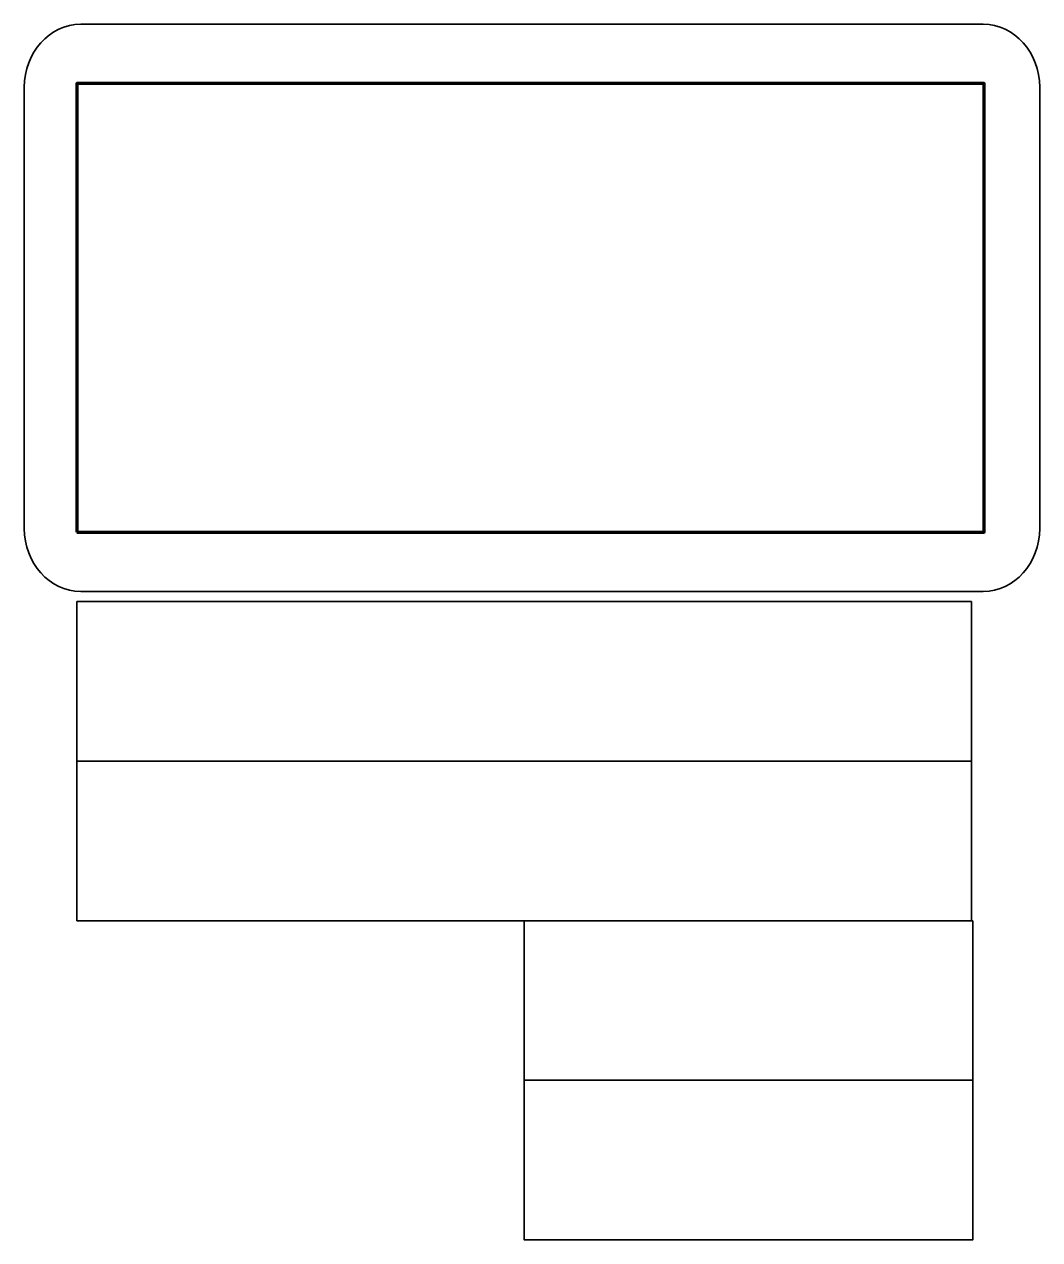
# Model space of a CAD drawing. Header units: inches. Extents: x -109 to 82, y -235 to -7.
import ezdxf

# ---------------------------------------------------------------- set-up
doc = ezdxf.new("R2010")
doc.units = ezdxf.units.IN
doc.header["$MEASUREMENT"] = 0
doc.layers.add('Layer 1', color=7, linetype='Continuous')

# ---------------------------------------------------------------- blocks, each defined once
blk = doc.blocks.new('block 3')
at = {"layer": 'Layer 1', "color": 250, "lineweight": 35, "true_color": 0x231f20}
for points in [[(71.97, -102.34), (-98.65, -102.34), (-98.65, -17.94), (71.97, -17.94), (71.97, -102.34)], [(-97.54, -115.39), (-98.65, -115.39)]]:
    blk.add_lwpolyline(points, dxfattribs=at)
at = {"layer": 'Layer 1', "color": 250, "lineweight": 70, "true_color": 0x231f20}
blk.add_lwpolyline([(-98.65, -102.34), (71.97, -102.34), (71.97, -17.94), (-98.65, -17.94), (-98.65, -102.34)], dxfattribs=at)
at = {"layer": 'Layer 1', "color": 250, "lineweight": 35, "true_color": 0x231f20}
blk.add_open_spline([(71.77, -6.81), (15.21, -6.81), (-41.36, -6.81), (-97.93, -6.81), (-103.79, -6.81), (-108.54, -12.12), (-108.54, -18.66), (-108.54, -46.31), (-108.54, -73.96), (-108.54, -101.62), (-108.54, -108.16), (-103.79, -113.47), (-97.93, -113.47), (-41.36, -113.47), (15.21, -113.47), (71.77, -113.47), (77.63, -113.47), (82.38, -108.16), (82.38, -101.62), (82.38, -73.96), (82.38, -46.31), (82.38, -18.66), (82.38, -12.12), (77.63, -6.81), (71.77, -6.81)], degree=3, knots=[0, 0, 0, 0, 1, 1, 1, 2, 2, 2, 3, 3, 3, 4, 4, 4, 5, 5, 5, 6, 6, 6, 7, 7, 7, 8, 8, 8, 8], dxfattribs=at)
blk = doc.blocks.new('block 2')
at = {"layer": 'Layer 1', "color": 250, "lineweight": 35, "true_color": 0x231f20}
blk.add_lwpolyline([(-98.65, -102.34), (71.97, -102.34), (71.97, -17.94), (-98.65, -17.94), (-98.65, -102.34)], dxfattribs=at)
at = {"layer": 'Layer 1'}
blk.add_blockref('block 3', (0, 0), dxfattribs=at)

msp = doc.modelspace()

# ---------------------------------------------------------------- linework, layer by layer
at = {"layer": 'Layer 1', "color": 250, "lineweight": 35, "true_color": 0x231f20}
for points in [[(69.53, -145.39), (-98.65, -145.39), (-98.65, -115.39), (69.53, -115.39), (69.53, -145.39)], [(69.53, -175.39), (-98.65, -175.39), (-98.65, -145.39), (69.53, -145.39), (69.53, -175.39)], [(69.84, -175.39), (-14.56, -175.39), (-14.56, -205.39), (69.84, -205.39), (69.84, -175.39)], [(69.84, -205.39), (-14.56, -205.39), (-14.56, -235.39), (69.84, -235.39), (69.84, -205.39)]]:
    msp.add_lwpolyline(points, dxfattribs=at)

# ---------------------------------------------------------------- block references
at = {"layer": 'Layer 1'}
msp.add_blockref('block 2', (0, 0), dxfattribs=at)

doc.saveas('drawing.dxf')
